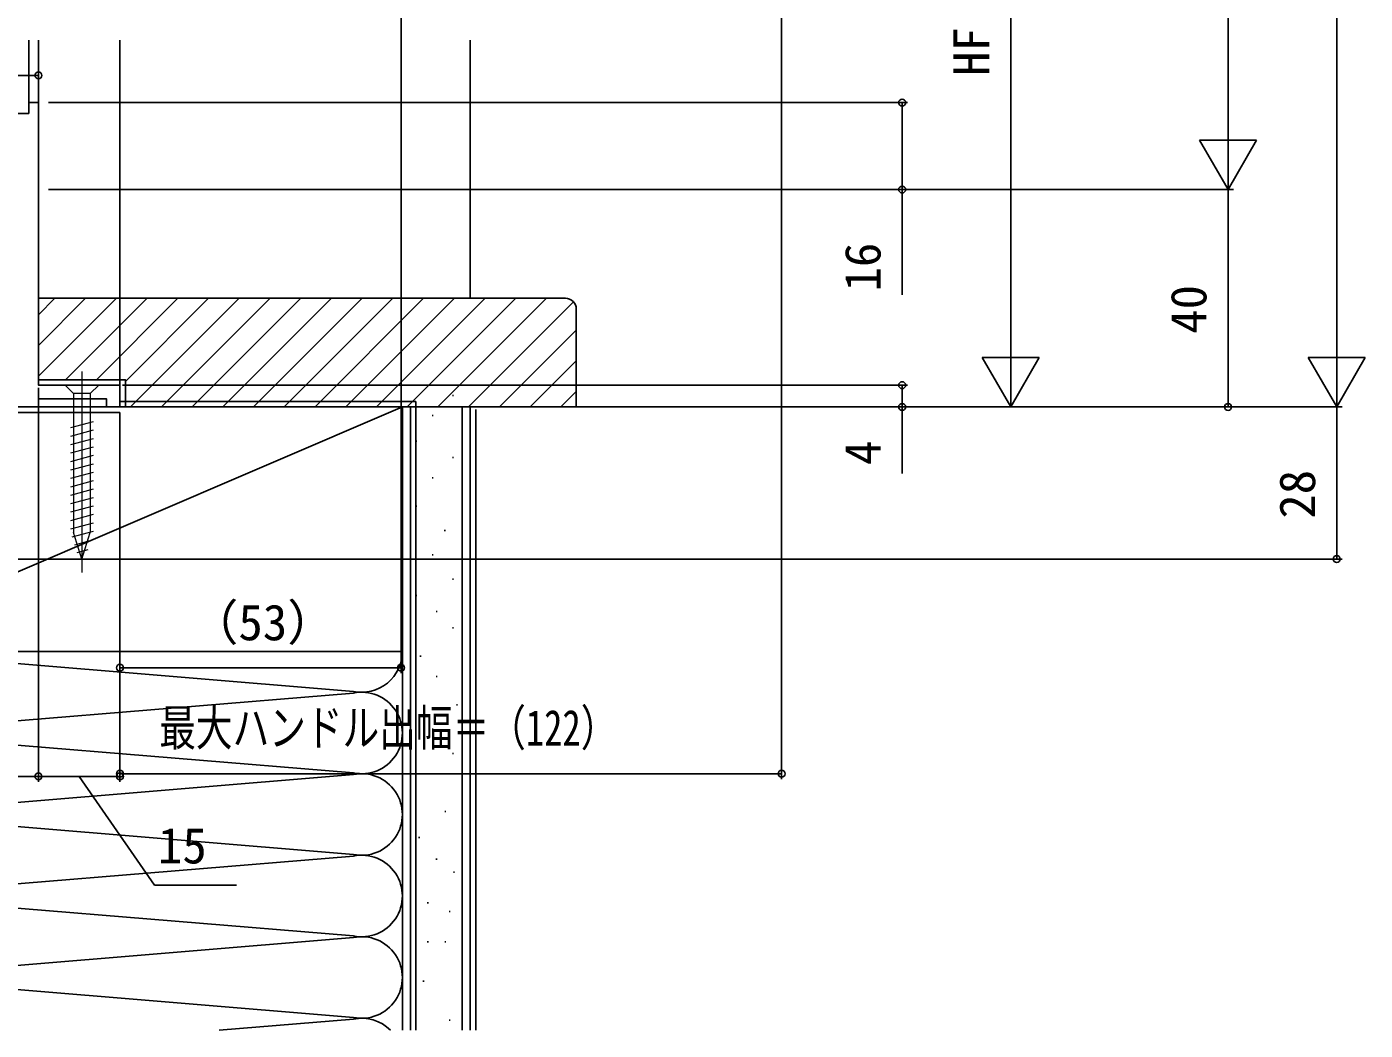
# Model space of a CAD drawing. Units: millimetres, scale not verified. Extents: x -525 to 525, y -783 to 778.
# Drawn here: x -240.2 to 6.2, y -64.4 to 120.3 of the extents above; entities that cross this region are included whole.
import ezdxf
from ezdxf.enums import TextEntityAlignment as Align

# ---------------------------------------------------------------- set-up
doc = ezdxf.new("R2010")
doc.units = ezdxf.units.MM
doc.header["$LTSCALE"] = 4
for name, color, linetype in [('0-3_YKK_11', 7, 'Continuous'), ('0-4_YKK_12', 2, 'Continuous'), ('0-7_YKK_D', 6, 'Continuous'), ('0-9_YSS_K', 3, 'Continuous'), ('0-A_YSS_KE', 3, 'Continuous')]:
    doc.layers.add(name, color=color, linetype=linetype)
doc.layers.add('0-5_YKK_13', color=4, linetype='Continuous', lineweight=18)
doc.styles.add('ＭＳ ゴシック', font='')
doc.styles.get('ＭＳ ゴシック').set_extended_font_data('MS Gothic')

msp = doc.modelspace()

# ---------------------------------------------------------------- linework, layer by layer
at = {"layer": '0-3_YKK_11'}
msp.add_lwpolyline([(-352, 50.342), (-291.4, 50.342), (-291.4, 22.342), (-288, 22.342), (-288, 24.242), (-288.5, 24.742), (-289, 25.242), (-289, 50.342), (-238, 50.342), (-238, 51.842), (-225.5, 51.842), (-225.5, 50.342), (-223, 50.342), (-223, 54.342), (-238, 54.342), (-238, 106.342), (-239.8, 106.342), (-239.8, 104.342), (-264.5, 104.342), (-264.5, 101.042)], dxfattribs=at)
at = {"layer": '0-4_YKK_12'}
for p, q in [((-239.8, 105.842), (-239.8, 117.842)), ((-238, 105.842), (-238, 117.842)), ((-223, 53.843), (-223, 117.842))]:
    msp.add_line(p, q, dxfattribs=at)
at = {"layer": '0-5_YKK_13'}
for p, q in [((-230, 56.842), (-230, 19.842)), ((-233.1, 54.342), (-231.55, 52.792)), ((-231.55, 52.792), (-231.55, 27.258)), ((-228.45, 52.792), (-228.45, 27.258)), ((-227.9, 47.597), (-232.1, 46.472)), ((-227.9, 46.044), (-232.1, 44.919)), ((-227.9, 44.491), (-232.1, 43.366)), ((-227.9, 42.939), (-232.1, 41.813)), ((-227.9, 41.386), (-232.1, 40.26)), ((-227.9, 39.833), (-232.1, 38.707)), ((-227.9, 38.28), (-232.1, 37.154)), ((-227.9, 36.727), (-232.1, 35.602)), ((-227.9, 35.174), (-232.1, 34.049)), ((-227.9, 33.621), (-232.1, 32.496)), ((-227.9, 32.068), (-232.1, 30.943)), ((-227.9, 30.515), (-232.1, 29.39)), ((-227.9, 28.962), (-232.1, 27.837)), ((-227.9, 27.409), (-231.841, 26.353)), ((-230, 22.342), (-231.55, 27.258)), ((-230, 22.342), (-228.45, 27.258)), ((-230, 22.342), (-228.45, 27.258)), ((-228.354, 25.735), (-231.39, 24.921)), ((-228.888, 24.039), (-230.938, 23.489))]:
    msp.add_line(p, q, dxfattribs=at)
msp.add_lwpolyline([(-233.1, 54.342), (-226.9, 54.342), (-228.45, 52.792), (-231.55, 52.792)], dxfattribs=at)
at = {"layer": '0-7_YKK_D'}
for p, q in [((1, 477.639), (1, 60.842)), ((-19, 447.639), (-19, 100.842)), ((-171.24, 248.712), (-171.24, 1.342)), ((-101.186, 237.806), (-101.186, -18.158)), ((-59, 177.842), (-59, 60.842)), ((-353, 111.342), (-238, 111.342)), ((-238, 106.842), (-238, 112.342)), ((-19, 90.342), (-19, 108.529)), ((-236.128, 106.342), (-78, 106.342)), ((-19, 90.342), (-24.25, 99.436)), ((-13.75, 99.436), (-24.25, 99.436)), ((-19, 90.342), (-13.75, 99.436)), ((-236.128, 90.342), (-78, 90.342)), ((-219, 90.342), (-18, 90.342)), ((-218, 90.342), (-18, 90.342)), ((-19, 50.342), (-19, 90.342)), ((-59, 50.342), (-59, 68.529)), ((1, 50.342), (1, 68.529)), ((-59, 50.342), (-64.25, 59.436)), ((-53.75, 59.436), (-64.25, 59.436)), ((-59, 50.342), (-53.75, 59.436)), ((1, 50.342), (-4.25, 59.436)), ((6.25, 59.436), (-4.25, 59.436)), ((1, 50.342), (6.25, 59.436)), ((-222.5, 54.342), (-78, 54.342)), ((-238, 53.842), (-238, -18.658)), ((-238, 53.842), (-238, -18.658)), ((-223, 49.342), (-223, -18.658)), ((-222.5, 50.342), (-78, 50.342)), ((-222.5, 50.342), (-58, 50.342)), ((-222, 50.342), (2, 50.342)), ((-221, 50.342), (2, 50.342)), ((-220, 50.342), (-18, 50.342)), ((1, 50.342), (1, 22.342)), ((-223, 48.342), (-223, -18.158)), ((-223, 25.634), (-223, 1.342)), ((-287, 22.342), (2, 22.342)), ((-223, 2.342), (-171.24, 2.342)), ((-223, -17.158), (-101.186, -17.158)), ((-288, -17.658), (-238, -17.658)), ((-238, -17.658), (-223, -17.658))]:
    msp.add_line(p, q, dxfattribs=at)
for points in [[(-79, 106.342), (-79, 90.342), (-79, 70.966)], [(-79, 54.342), (-79, 50.342), (-79, 38.116)], [(-230.5, -17.658), (-216.613, -37.658), (-201.568, -37.658)]]:
    msp.add_lwpolyline(points, dxfattribs=at)
for centre in [(-238, 111.342), (-79, 106.342), (-79, 90.342), (-79, 54.342), (-79, 50.342), (-19, 50.342), (1, 22.342), (-223, 2.342), (-171.24, 2.342), (-238, -17.658), (-238, -17.658), (-223, -17.158), (-223, -17.658), (-101.186, -17.158)]:
    msp.add_circle(centre, 0.637, dxfattribs=at)
at = {"layer": '0-9_YSS_K'}
for p, q in [((-158.5, 117.843), (-158.5, 70.342)), ((-238, 67.313), (-234.971, 70.342)), ((-238, 61.656), (-229.314, 70.342)), ((-238, 55.999), (-223.657, 70.342)), ((-233, 55.342), (-218, 70.342)), ((-227.343, 55.342), (-212.343, 70.342)), ((-222, 55.029), (-206.686, 70.342)), ((-221.029, 50.342), (-201.029, 70.342)), ((-215.373, 50.342), (-195.373, 70.342)), ((-209.716, 50.342), (-189.716, 70.342)), ((-204.059, 50.342), (-184.059, 70.342)), ((-198.402, 50.342), (-178.402, 70.342)), ((-192.745, 50.342), (-172.745, 70.342)), ((-187.088, 50.342), (-167.088, 70.342)), ((-181.431, 50.342), (-161.431, 70.342)), ((-175.775, 50.342), (-155.775, 70.342)), ((-170.118, 50.342), (-150.118, 70.342)), ((-164.461, 50.342), (-144.461, 70.342)), ((-158.804, 50.342), (-139.491, 69.655)), ((-153.147, 50.342), (-139, 64.49)), ((-147.49, 50.342), (-139, 58.833)), ((-161.801, 52.464), (-161.601, 52.464)), ((-141.833, 50.342), (-139, 53.176)), ((-276, 5.342), (-171, 50.342)), ((-169.5, 50.342), (-169.5, -64.358)), ((-160, 50.342), (-160, -64.358)), ((-157.5, -64.358), (-157.5, 49.844)), ((-165.531, 48.734), (-165.331, 48.734)), ((-168.515, 44.012), (-168.315, 44.012)), ((-161.801, 41.028), (-161.601, 41.028)), ((-165.531, 37.298), (-165.331, 37.298)), ((-168.515, 32.076), (-168.315, 32.076)), ((-163.293, 27.6), (-163.093, 27.6)), ((-165.531, 23.125), (-165.331, 23.125)), ((-161.801, 18.649), (-161.601, 18.649)), ((-168.515, 15.665), (-168.315, 15.665)), ((-164.785, 12.681), (-164.585, 12.681)), ((-161.801, 9.697), (-161.601, 9.697)), ((-266.968, 5.184), (-180.032, -1.999)), ((-171, -58.381), (-171, 5.342)), ((-167.769, 4.475), (-167.569, 4.475)), ((-164.785, 0.745), (-164.585, 0.745)), ((-266.968, -9.499), (-180.032, -2.316)), ((-161.055, -4.477), (-160.855, -4.477)), ((-180.032, -16.999), (-266.968, -9.816)), ((-165.531, -8.953), (-165.331, -8.953)), ((-161.801, -13.429), (-161.601, -13.429)), ((-166.277, -17.159), (-166.077, -17.159)), ((-266.968, -24.499), (-180.032, -17.316)), ((-163.217, -24.09), (-163.017, -24.09)), ((-266.968, -24.816), (-180.032, -31.999)), ((-168.019, -28.891), (-167.819, -28.891)), ((-180.032, -32.316), (-266.968, -39.499)), ((-164.818, -32.893), (-164.618, -32.893)), ((-161.616, -35.294), (-161.416, -35.294)), ((-266.968, -39.816), (-180.032, -46.999)), ((-166.418, -40.896), (-166.218, -40.896)), ((-162.417, -42.497), (-162.217, -42.497)), ((-180.032, -47.316), (-266.968, -54.499)), ((-166.418, -48.099), (-166.218, -48.099)), ((-163.217, -48.099), (-163.017, -48.099)), ((-180.032, -61.999), (-266.968, -54.816)), ((-167.219, -55.302), (-167.019, -55.302)), ((-204.745, -64.358), (-180.032, -62.316)), ((-162.417, -62.504), (-162.217, -62.504))]:
    msp.add_line(p, q, dxfattribs=at)
for centre, start, end in [((-178.5, 5.342), 258.21646, 0), ((-178.5, -9.658), 258.21646, 101.78354), ((-178.5, -24.658), 258.21646, 101.78354), ((-178.5, -39.658), 258.21646, 101.78354), ((-178.5, -54.658), 258.21646, 101.78354), ((-178.5, -69.658), 44.96162, 101.78354)]:
    msp.add_arc(centre, 7.5, start, end, dxfattribs=at)
at = {"layer": '0-A_YSS_KE'}
for p, q in [((-168.5, 51.342), (-223, 51.342)), ((-171, -64.358), (-171, 50.342)), ((-168.5, 51.342), (-168.5, -64.358))]:
    msp.add_line(p, q, dxfattribs=at)
for points in [[(-141, 70.342), (-238, 70.342), (-238, 55.342), (-222, 55.342), (-222, 50.342), (-139, 50.342), (-139, 68.342)], [(-287, -64.358), (-287, 49.342), (-223, 49.342)], [(-158.5, -64.358), (-158.5, 50.342), (-171, 50.342)]]:
    msp.add_lwpolyline(points, dxfattribs=at)
msp.add_lwpolyline([(-171, 5.342), (-171, 50.342), (-276, 50.342), (-276, 5.342)], close=True, dxfattribs=at)
msp.add_arc((-141, 68.342), 2, 0.00001, 89.99999, dxfattribs=at)

# ---------------------------------------------------------------- texts
at = {"layer": '0-7_YKK_D', "style": 'ＭＳ ゴシック'}
for s, p in [('HF', (-61, 111.237)), ('16', (-81, 71.585)), ('40', (-21, 63.797)), ('4', (-81, 39.656)), ('28', (-1, 29.771))]:
    msp.add_text(s, height=6.598, rotation=90, dxfattribs=at).set_placement(p, align=Align.BOTTOM_LEFT)
for s, p in [('（53）', (-210.185, 5.416)), ('15', (-215.994, -35.658))]:
    msp.add_text(s, height=6.598, dxfattribs=at).set_placement(p, align=Align.BOTTOM_LEFT)
at = {"layer": '0-7_YKK_D', "style": 'ＭＳ ゴシック', "width": 0.75}
msp.add_text('最大ハンドル出幅＝（122）', height=6.598, dxfattribs=at).set_placement((-215.767, -13.981), align=Align.BOTTOM_LEFT)

doc.saveas('drawing.dxf')
